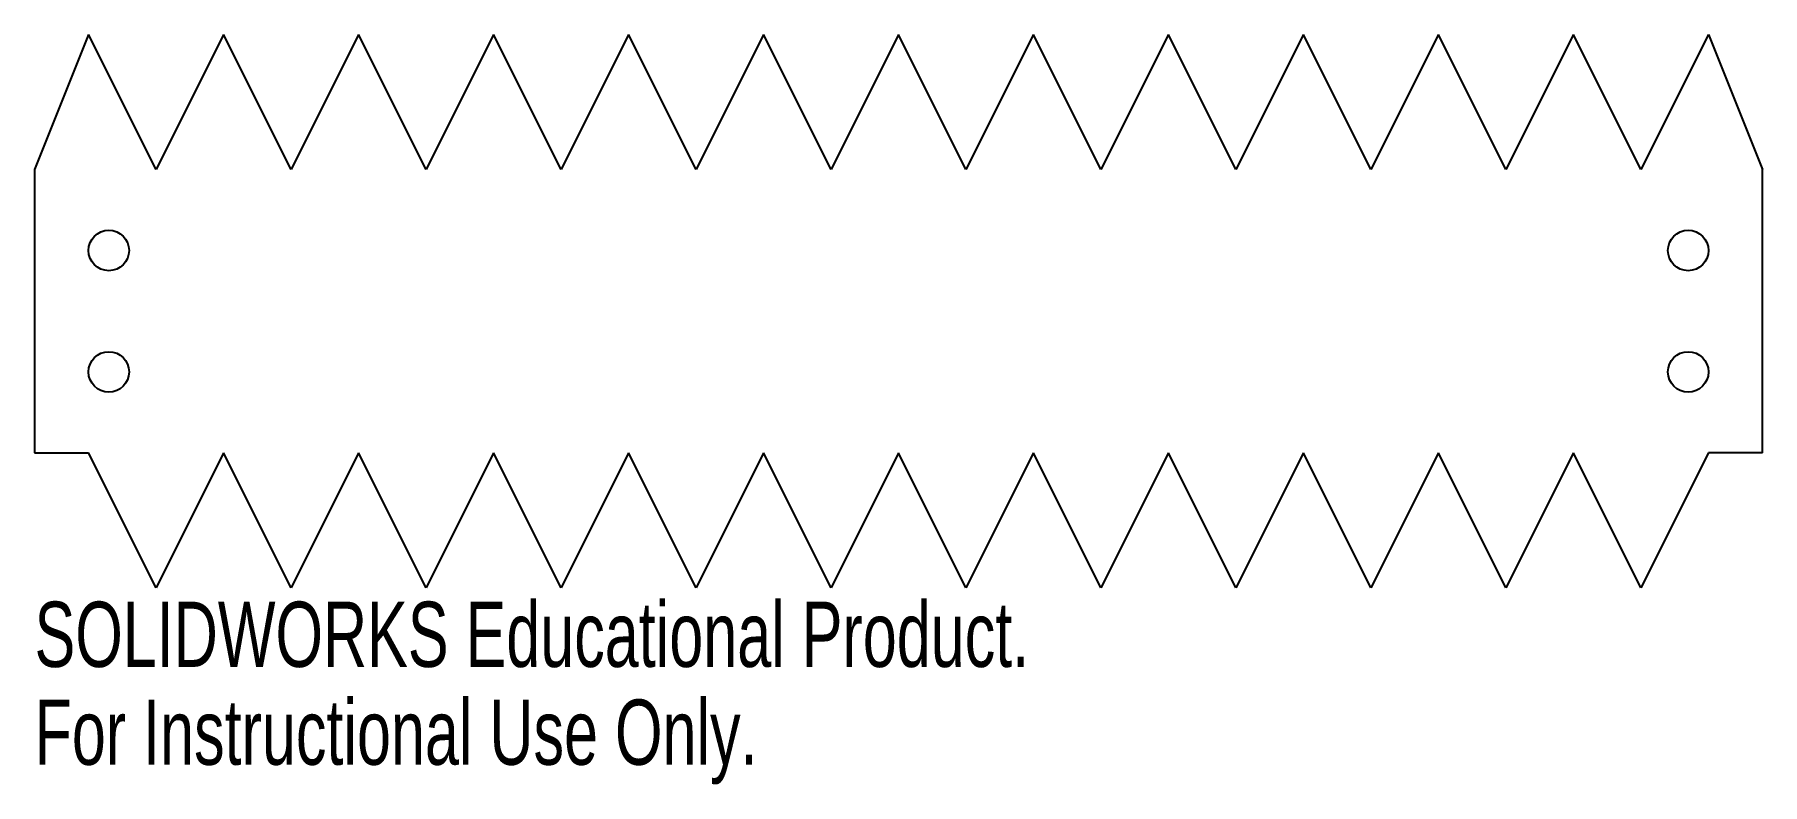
# Model space of a CAD drawing. Header units: millimetres. Extents: x -64 to 64, y -35 to 20.
import ezdxf

# ---------------------------------------------------------------- set-up
doc = ezdxf.new("R2010")
doc.units = ezdxf.units.MM
doc.styles.add('SLDTEXTSTYLE0', font='TXT', dxfattribs={"width": 0.7})

msp = doc.modelspace()

# ---------------------------------------------------------------- linework, layer by layer
at = {"color": 7, "linetype": 'Continuous', "lineweight": 25}
for p, q in [((-60, 20.5), (-64, 10.5)), ((-55, 10.5), (-60, 20.5)), ((-50, 20.5), (-55, 10.5)), ((-45, 10.5), (-50, 20.5)), ((-40, 20.5), (-45, 10.5)), ((-35, 10.5), (-40, 20.5)), ((-30, 20.5), (-35, 10.5)), ((-25, 10.5), (-30, 20.5)), ((-20, 20.5), (-25, 10.5)), ((-15, 10.5), (-20, 20.5)), ((-10, 20.5), (-15, 10.5)), ((-5, 10.5), (-10, 20.5)), ((0, 20.5), (-5, 10.5)), ((5, 10.5), (0, 20.5)), ((10, 20.5), (5, 10.5)), ((15, 10.5), (10, 20.5)), ((20, 20.5), (15, 10.5)), ((25, 10.5), (20, 20.5)), ((30, 20.5), (25, 10.5)), ((35, 10.5), (30, 20.5)), ((40, 20.5), (35, 10.5)), ((45, 10.5), (40, 20.5)), ((50, 20.5), (45, 10.5)), ((55, 10.5), (50, 20.5)), ((60, 20.5), (55, 10.5)), ((60, 20.5), (64, 10.5)), ((-64, 10.5), (-64, -10.5)), ((64, -10.5), (64, 10.5)), ((-64, -10.5), (-60, -10.5)), ((-55, -20.5), (-60, -10.5)), ((-50, -10.5), (-55, -20.5)), ((-45, -20.5), (-50, -10.5)), ((-40, -10.5), (-45, -20.5)), ((-35, -20.5), (-40, -10.5)), ((-30, -10.5), (-35, -20.5)), ((-25, -20.5), (-30, -10.5)), ((-20, -10.5), (-25, -20.5)), ((-15, -20.5), (-20, -10.5)), ((-10, -10.5), (-15, -20.5)), ((-5, -20.5), (-10, -10.5)), ((0, -10.5), (-5, -20.5)), ((5, -20.5), (0, -10.5)), ((10, -10.5), (5, -20.5)), ((15, -20.5), (10, -10.5)), ((20, -10.5), (15, -20.5)), ((25, -20.5), (20, -10.5)), ((30, -10.5), (25, -20.5)), ((35, -20.5), (30, -10.5)), ((40, -10.5), (35, -20.5)), ((45, -20.5), (40, -10.5)), ((50, -10.5), (45, -20.5)), ((55, -20.5), (50, -10.5)), ((60, -10.5), (55, -20.5)), ((64, -10.5), (60, -10.5))]:
    msp.add_line(p, q, dxfattribs=at)
for centre in [(-58.5, 4.5), (58.5, 4.5), (-58.5, -4.5), (58.5, -4.5)]:
    msp.add_circle(centre, 1.5, dxfattribs=at)

# ---------------------------------------------------------------- texts
at = {"color": 7, "linetype": 'Continuous', "char_height": 4.8336, "attachment_point": 1, "style": 'SLDTEXTSTYLE0'}
for s, insert in [('SOLIDWORKS Educational Product.', (-64, -21.52)), ('For Instructional Use Only.', (-64, -28.77))]:
    msp.add_mtext(s, dxfattribs=dict(at, insert=insert))

doc.saveas('drawing.dxf')
